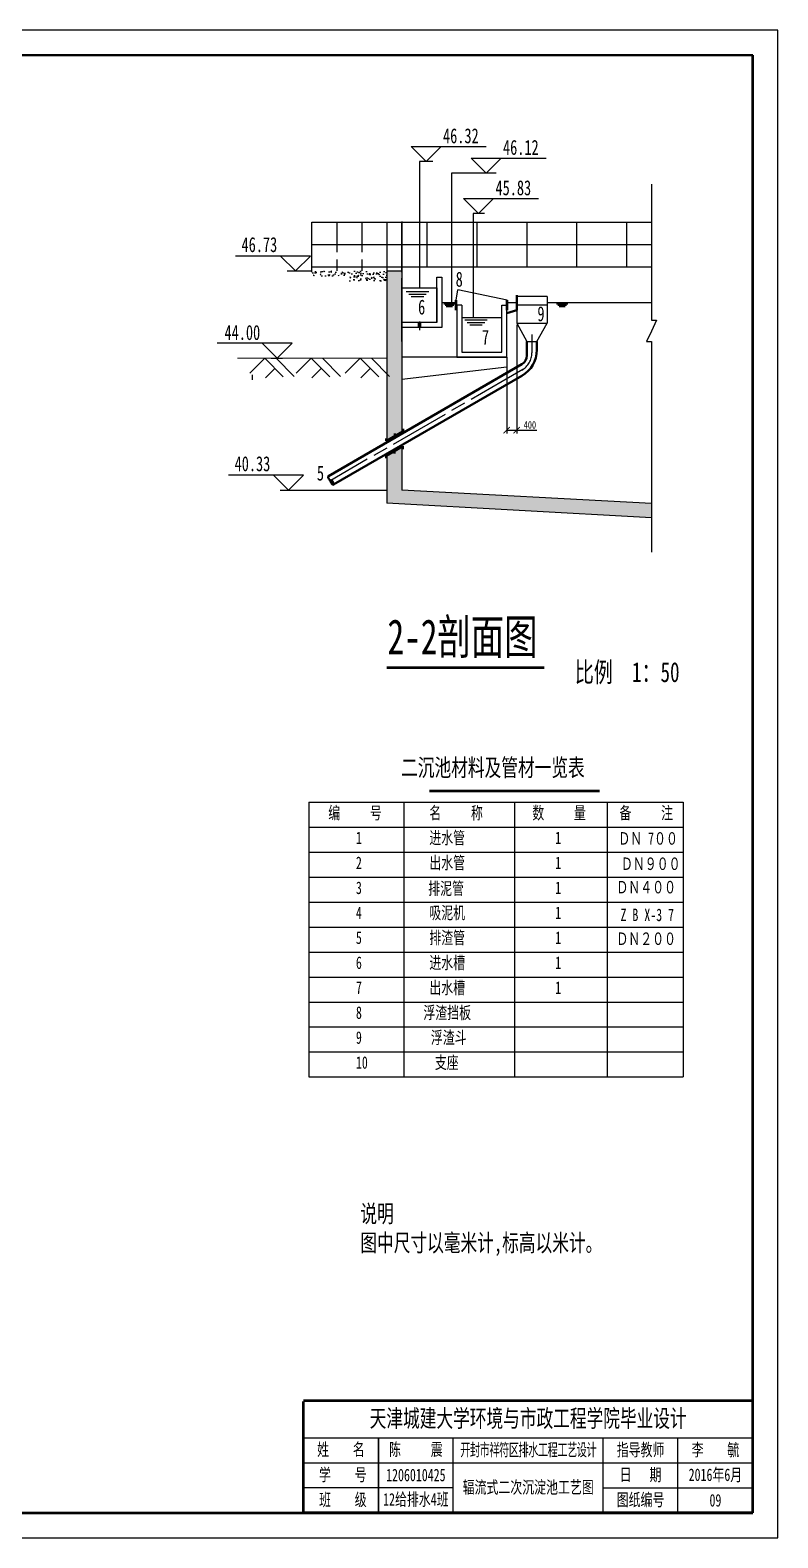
# Model space of a CAD drawing. Header units: millimetres. Extents: x -1157 to 5248, y -43968 to 1732.
# Drawn here: x 2356 to 2655, y 1128 to 1732 of the extents above; entities that cross this region are included whole.
import ezdxf

# ---------------------------------------------------------------- set-up
doc = ezdxf.new("R2010")
doc.units = ezdxf.units.MM
doc.linetypes.add('ACAD_ISO02W100', pattern=[15, 12, -3])
doc.linetypes.add('ACAD_ISO08W100', pattern=[36, 24, -3, 6, -3])
for name, color, linetype, lineweight in [('guan', 7, 'Continuous', 53), ('图层1', 7, 'Continuous', 53), ('浮渣挡板', 200, 'Continuous', 50), ('管道', 2, 'Continuous', 50), ('设备', 7, 'Continuous', 25)]:
    doc.layers.add(name, color=color, linetype=linetype, lineweight=lineweight)
for name, color, linetype in [('guani', 7, 'Continuous'), ('ZI', 7, 'Continuous'), ('中心线', 7, 'ACAD_ISO08W100'), ('字', 7, 'Continuous'), ('文字', 7, 'Continuous'), ('标注', 230, 'Continuous')]:
    doc.layers.add(name, color=color, linetype=linetype)
doc.styles.add('1', font='simfang.ttf', dxfattribs={"width": 0.7})
doc.styles.add('2', font='', dxfattribs={"width": 0.7, "height": 500})
doc.styles.add('3', font='simfang.ttf', dxfattribs={"width": 0.7, "height": 3})
doc.styles.add('5', font='simfang.ttf', dxfattribs={"width": 0.7, "height": 5})
doc.styles.add('6', font='simfang.ttf', dxfattribs={"width": 0.7, "height": 6})
doc.styles.add('7', font='simfang.ttf', dxfattribs={"width": 0.7, "height": 7})
doc.styles.get("Standard").update_dxf_attribs({"font": 'txt', "bigfont": 'gbcbig.shx'})
doc.styles.get('2').set_extended_font_data('FangSong_GB2312')
doc.dimstyles.new('nn ISO-25', dxfattribs={"dimtxt": 3, "dimasz": 2.5, "dimexe": 1.25, "dimexo": 0.625, "dimtad": 1, "dimdec": 0, "dimlfac": 100, "dimtxsty": '3', "dimblk": 'ARCHTICK', "dimcen": 2.5, "dimadec": 0, "dimazin": 0, "dimtfac": 1, "dimtdec": 0, "dimtmove": 0, "dimatfit": 3, "dimfxl": 1, "dimarcsym": 0})
pattern_1 = [(50, (1154.264, 730.2145), (3.6436934, -0.3187817), [0.381, -4.191]), (355, (1154.264, 730.2145), (-0.7048565, 3.821133), [0.3048, -3.3528]), (100.451, (1154.5678, 730.188), (2.93885, 3.502334), [0.3238, -3.5618]), (46.1842, (1154.264, 731.2305), (5.421581, -0.840847), [0.5715, -6.2865]), (96.6356, (1154.716, 731.1604), (4.748085, 4.948511), [0.4857, -5.3427]), (351.184, (1154.264, 731.2305), (4.748092, 4.948502), [0.4572, -5.0292]), (21, (1154.772, 730.9765), (3.0322976, -2.0453104), [0.381, -4.191]), (326, (1154.772, 730.9765), (1.2360406, 3.683759), [0.3048, -3.3528]), (71.4514, (1155.025, 730.806), (4.26833, 1.638457), [0.3238, -3.5618]), (37.5, (1154.2641, 730.2145), (0.0617721, 1.6911008), [0, -3.31216, 0, -3.4036, 0, -3.3655]), (7.5, (1154.2641, 730.2145), (1.3363933, 2.0036115), [0, -1.94056, 0, -3.23596, 0, -1.2827]), (327.5, (1153.1313, 730.2145), (2.7118119, -0.1145749), [0, -1.27, 0, -3.9624, 0, -5.2578]), (317.5, (1152.6233, 730.2145), (2.9625836, 0.5085298), [0, -1.651, 0, -2.63144, 0, -3.7338])]

# ---------------------------------------------------------------- blocks, each defined once
blk = doc.blocks.new('11')
for p, q in [((45917, 38225), (47417, 38225)), ((46217, 37925), (45917, 38225)), ((46217, 37925), (46517, 38225))]:
    blk.add_line(p, q)
blk = doc.blocks.new('_ArchTick')
at = {"color": 0, "linetype": 'ByBlock', "const_width": 0.15}
blk.add_lwpolyline([(-0.5, -0.5), (0.5, 0.5)], dxfattribs=at)
blk = doc.blocks.new('*D33')
at = {"layer": 'Defpoints', "color": 0, "ltscale": 0.1, "transparency": 16777216}
for p in [(2550.49, 1614.21), (2546.49, 1600.57), (2550.49, 1571.35)]:
    blk.add_point(p, dxfattribs=at)
at = {"layer": '标注', "color": 0, "lineweight": -2, "ltscale": 0.1, "transparency": 16777216}
for p, q in [((2550.49, 1613.58), (2550.49, 1570.1)), ((2546.49, 1599.94), (2546.49, 1570.1)), ((2546.49, 1571.35), (2550.49, 1571.35)), ((2550.49, 1571.35), (2558.58, 1571.35))]:
    blk.add_line(p, q, dxfattribs=at)
at = {"layer": '标注', "color": 0, "lineweight": -2, "ltscale": 0.1, "transparency": 16777216, "xscale": 2.5, "yscale": 2.5, "zscale": 2.5, "rotation": 180}
blk.add_blockref('_ArchTick', (2546.49, 1571.35), dxfattribs=at)
at = {"layer": '标注', "color": 0, "lineweight": -2, "ltscale": 0.1, "transparency": 16777216, "xscale": 2.5, "yscale": 2.5, "zscale": 2.5}
blk.add_blockref('_ArchTick', (2550.49, 1571.35), dxfattribs=at)
at = {"layer": '标注', "color": 0, "lineweight": -3, "ltscale": 0.1, "transparency": 16777216, "insert": (2555.79, 1573.49), "char_height": 3, "attachment_point": 5, "style": '3'}
blk.add_mtext('400', dxfattribs=at)

msp = doc.modelspace()

# ---------------------------------------------------------------- hatches: boundary and pattern name
at = {"lineweight": -3, "ltscale": 0.1}
h = msp.add_hatch(dxfattribs=at)
h.set_pattern_fill('AR-CONC', color=256, scale=0.02, style=0)
h.set_pattern_definition(pattern_1)
h.paths.add_polyline_path([(2498.48925, 1635.15427), (2468.48925, 1635.15427), (2468.48925, 1633.15427), (2483.48925, 1633.15427), (2483.48925, 1631.15427), (2498.48925, 1631.15427)])
h = msp.add_hatch(dxfattribs=at)
h.set_pattern_fill('AR-CONC', color=256, scale=0.02, style=0)
h.set_pattern_definition(pattern_1)
h.paths.add_polyline_path([(2498.48925, 1567.2621), (2504.48925, 1570.7262), (2504.48925, 1572.7262), (2504.48925, 1606.90783), (2504.48925, 1635.15427), (2498.48925, 1635.15427)])
h.paths.add_polyline_path([(2498.48925, 1548.97333), (2498.48925, 1542.07757), (2604.48925, 1536.23639), (2604.48925, 1541.97018), (2504.48925, 1547.36493), (2504.48925, 1564.74399), (2498.48925, 1561.27988), (2498.48925, 1559.27988)])

# ---------------------------------------------------------------- linework, layer by layer
at = {"lineweight": -3}
for p, q in [((2655.10078, 1731.63614), (1814.10078, 1731.63614)), ((2465.10078, 1167.63614), (2495.10078, 1167.63614)), ((2495.10078, 1167.63614), (2495.10078, 1137.71399)), ((2525.10078, 1137.71399), (2525.10078, 1167.62395)), ((2525.0276, 1137.82098), (2525.0276, 1152.82098)), ((2495.10078, 1137.71399), (2525.10078, 1137.71399))]:
    msp.add_line(p, q, dxfattribs=at)
for p, q in [((2655.10078, 1127.63614), (2655.10078, 1731.63614)), ((2468.48925, 1634.73427), (2468.48925, 1654.73427)), ((2498.48925, 1651.39279), (2498.48925, 1567.2621)), ((2504.48925, 1654.93695), (2504.48925, 1606.90783)), ((2504.48925, 1634.73427), (2504.48925, 1654.73427)), ((2514.48925, 1654.73427), (2514.48925, 1636.73427)), ((2534.48925, 1654.73427), (2534.48925, 1636.73427)), ((2554.48925, 1654.73427), (2554.48925, 1636.73427)), ((2574.48925, 1654.73427), (2574.48925, 1636.73427)), ((2594.48925, 1654.73427), (2594.48925, 1636.73427)), ((2468.48925, 1645.72569), (2604.48925, 1645.72569)), ((2498.48925, 1635.15427), (2504.48925, 1635.15427)), ((2504.48925, 1606.90783), (2504.48925, 1632.28783)), ((2504.48925, 1606.90783), (2504.48925, 1582.90783)), ((2504.48925, 1606.28783), (2504.48925, 1600.28783)), ((2504.48925, 1564.74399), (2504.48925, 1553.64657)), ((2498.48925, 1561.27988), (2498.48925, 1548.97333)), ((1814.10078, 1127.63614), (2655.10078, 1127.63614))]:
    msp.add_line(p, q)
at = {"lineweight": 50}
msp.add_line((2645.10078, 1721.63614), (1839.10078, 1721.63614), dxfattribs=at)
at = {"lineweight": -3, "ltscale": 0.1}
for p, q in [((2468.48925, 1654.73427), (2604.48925, 1654.73427)), ((2604.48925, 1636.73427), (2468.48925, 1636.73427)), ((2518.48925, 1614.4678), (2518.48925, 1632.62625)), ((2520.48925, 1632.62625), (2520.48925, 1612.4678)), ((2504.48925, 1628.4678), (2518.48925, 1628.4678)), ((2504.48925, 1628.4678), (2518.48925, 1628.4678)), ((2506.27386, 1626.91051), (2515.25271, 1626.91051)), ((2506.27386, 1626.91051), (2515.25271, 1626.91051)), ((2506.27386, 1626.91051), (2515.25271, 1626.91051)), ((2506.27386, 1626.91051), (2515.25271, 1626.91051)), ((2506.27386, 1626.91051), (2515.25271, 1626.91051)), ((2506.27386, 1626.91051), (2515.25271, 1626.91051)), ((2507.27386, 1625.91051), (2514.25271, 1625.91051)), ((2508.27386, 1624.91051), (2513.25271, 1624.91051)), ((2518.48925, 1628.4678), (2518.48925, 1622.48722)), ((2518.48925, 1628.4678), (2518.48925, 1622.4678)), ((2518.48925, 1628.4678), (2518.48925, 1622.48722)), ((2518.48925, 1628.4678), (2518.48925, 1622.4678)), ((2518.48925, 1628.4678), (2518.48925, 1614.4678)), ((2526.28925, 1623.48722), (2526.95625, 1627.56002)), ((2546.66861, 1623.48722), (2526.95625, 1627.56002)), ((2520.48925, 1622.4678), (2526.48925, 1622.4678)), ((2520.48925, 1622.4678), (2520.48925, 1616.4678)), ((2520.48925, 1622.4678), (2526.48925, 1622.4678)), ((2520.48925, 1622.4678), (2520.48925, 1616.4678)), ((2521.27492, 1621.93583), (2525.76434, 1621.93583)), ((2521.27492, 1621.93583), (2525.76434, 1621.93583)), ((2521.27492, 1621.93583), (2525.76434, 1621.93583)), ((2521.27492, 1621.93583), (2525.76434, 1621.93583)), ((2521.27492, 1621.93583), (2525.76434, 1621.93583)), ((2521.27492, 1621.93583), (2525.76434, 1621.93583)), ((2521.77492, 1621.43583), (2525.26434, 1621.43583)), ((2521.77492, 1621.43583), (2525.26434, 1621.43583)), ((2522.27492, 1620.93583), (2524.76434, 1620.93583)), ((2522.27492, 1620.93583), (2524.76434, 1620.93583)), ((2528.48925, 1621.48722), (2526.48925, 1621.48722)), ((2526.48925, 1621.48722), (2526.48925, 1600.56912)), ((2528.48925, 1621.48722), (2526.48925, 1621.48722)), ((2528.48925, 1621.48722), (2528.48925, 1608.22773)), ((2528.48925, 1621.48722), (2528.48925, 1602.56912)), ((2544.48925, 1606.22773), (2544.48925, 1621.48722)), ((2544.48925, 1602.56912), (2544.48925, 1621.48722)), ((2544.48925, 1621.48722), (2546.48925, 1621.48722)), ((2546.48925, 1600.56912), (2546.48925, 1621.48722)), ((2546.66861, 1622.4678), (2550.48925, 1622.4678)), ((2546.66861, 1622.4678), (2550.48925, 1622.4678)), ((2562.68925, 1622.4678), (2604.48925, 1622.4678)), ((2566.46655, 1621.93583), (2570.95598, 1621.93583)), ((2566.46655, 1621.93583), (2570.95598, 1621.93583)), ((2566.46655, 1621.93583), (2570.95598, 1621.93583)), ((2566.46655, 1621.93583), (2570.95598, 1621.93583)), ((2566.46655, 1621.93583), (2570.95598, 1621.93583)), ((2566.46655, 1621.93583), (2570.95598, 1621.93583)), ((2566.96655, 1621.43583), (2570.45598, 1621.43583)), ((2566.96655, 1621.43583), (2570.45598, 1621.43583)), ((2567.46655, 1620.93583), (2569.95598, 1620.93583)), ((2567.46655, 1620.93583), (2569.95598, 1620.93583)), ((2518.48925, 1614.4678), (2504.48925, 1614.4678)), ((2528.48925, 1616.56912), (2542.48925, 1616.56912)), ((2528.48925, 1616.56912), (2544.48925, 1616.56912)), ((2529.70271, 1615.56912), (2538.68156, 1615.56912)), ((2529.70271, 1615.56912), (2538.68156, 1615.56912)), ((2529.70271, 1615.56912), (2538.68156, 1615.56912)), ((2529.70271, 1615.56912), (2538.68156, 1615.56912)), ((2529.70271, 1615.56912), (2538.68156, 1615.56912)), ((2529.70271, 1615.56912), (2538.68156, 1615.56912)), ((2530.70271, 1614.56912), (2537.68156, 1614.56912)), ((2530.70271, 1614.56912), (2537.68156, 1614.56912)), ((2531.70271, 1613.56912), (2536.68156, 1613.56912)), ((2531.70271, 1613.56912), (2536.68156, 1613.56912)), ((2520.48925, 1612.4678), (2504.48925, 1612.4678)), ((2528.48925, 1602.56912), (2544.48925, 1602.56912)), ((2546.48925, 1600.56912), (2504.48925, 1600.56912)), ((2546.48925, 1596.56912), (2504.48925, 1591.65752)), ((2526.48925, 1600.56912), (2546.48925, 1600.56912)), ((2546.48925, 1600.56912), (2546.48925, 1596.56912)), ((2444.63161, 1591.55275), (2444.63161, 1593.55275)), ((2498.48925, 1554.85519), (2498.48925, 1542.07757)), ((2604.48925, 1536.23639), (2498.48925, 1542.07757)), ((2617.17552, 1422.29836), (2617.17552, 1322.29836)), ((2617.17552, 1412.29836), (2617.17552, 1312.29836))]:
    msp.add_line(p, q, dxfattribs=at)
at = {"lineweight": 30}
for p, q in [((2550.48925, 1624.89491), (2550.48925, 1614.20964)), ((2562.68925, 1624.89491), (2550.48925, 1624.89491)), ((2562.68925, 1624.89491), (2562.68925, 1614.20964)), ((2562.68925, 1621.46461), (2550.48925, 1621.46461)), ((2550.48925, 1614.20964), (2554.58925, 1606.90734)), ((2550.48925, 1614.20964), (2562.68925, 1614.20964)), ((2558.58925, 1606.90734), (2562.68925, 1614.20964)), ((2554.58925, 1606.90734), (2558.58925, 1606.90734))]:
    msp.add_line(p, q, dxfattribs=at)
at = {"ltscale": 0.1}
msp.add_line((2550.48925, 1622.4678), (2550.48925, 1624.4678), dxfattribs=at)
at = {"linetype": 'ACAD_ISO02W100', "lineweight": -3, "ltscale": 0.01}
for p, q in [((2510.98925, 1614.4678), (2510.98925, 1612.4678)), ((2511.98925, 1614.4678), (2511.98925, 1612.4678))]:
    msp.add_line(p, q, dxfattribs=at)
at = {"lineweight": 18}
for p, q in [((2438.63161, 1600.18306), (2498.48925, 1600.18306)), ((2449.54657, 1600.18306), (2443.57273, 1594.21938)), ((2449.54657, 1600.18306), (2456.99452, 1592.72241)), ((2453.57502, 1596.14775), (2449.80691, 1592.38605)), ((2454.08336, 1600.18306), (2461.32883, 1592.92524)), ((2468.13003, 1600.18306), (2462.15618, 1594.21938)), ((2468.13003, 1600.18306), (2475.57798, 1592.72241)), ((2472.15847, 1596.14775), (2468.39036, 1592.38605)), ((2472.66682, 1600.18306), (2479.91229, 1592.92524)), ((2487.79089, 1600.18306), (2481.81705, 1594.21938)), ((2487.79089, 1600.18306), (2495.23885, 1592.72241)), ((2491.81934, 1596.14775), (2488.05123, 1592.38605)), ((2492.32769, 1600.18306), (2499.57315, 1592.92524))]:
    msp.add_line(p, q, dxfattribs=at)
at = {"lineweight": 53}
msp.add_line((2464.92675, 1182.30804), (2464.92675, 1137.63614), dxfattribs=at)
at = {"layer": 'guan', "ltscale": 0.1}
for p, q in [((2526.28925, 1619.48722), (2526.28925, 1623.48722)), ((2546.66861, 1619.48722), (2546.66861, 1623.48722))]:
    msp.add_line(p, q, dxfattribs=at)
at = {"layer": 'guan', "lineweight": -3, "ltscale": 0.1}
for p, q in [((2526.28925, 1621.48722), (2526.28925, 1619.48722)), ((2467.17552, 1422.29836), (2467.17552, 1322.29836)), ((2505.34672, 1422.29836), (2505.34672, 1312.29836)), ((2549.61525, 1422.29836), (2549.61525, 1312.29836)), ((2586.77647, 1422.29836), (2586.77647, 1312.29836)), ((2467.17552, 1412.29836), (2467.17552, 1312.29836))]:
    msp.add_line(p, q, dxfattribs=at)
at = {"layer": 'guan'}
for p, q in [((2498.45492, 1476.25517), (2561.51078, 1476.25517)), ((2515.55284, 1426.88189), (2583.70367, 1426.88189))]:
    msp.add_line(p, q, dxfattribs=at)
at = {"layer": 'guani', "linetype": 'ACAD_ISO02W100'}
for p, q in [((2478.48925, 1654.73427), (2478.48925, 1635.15427)), ((2488.48925, 1654.73427), (2488.48925, 1635.15427)), ((2498.48925, 1654.73427), (2498.48925, 1634.73427))]:
    msp.add_line(p, q, dxfattribs=at)
at = {"layer": 'guani'}
for p, q in [((2504.48925, 1606.90783), (2504.48925, 1570.7262)), ((2504.48925, 1606.28783), (2504.48925, 1600.28783)), ((2498.48925, 1586.90783), (2498.48925, 1567.2621)), ((2504.48925, 1564.74399), (2504.48925, 1547.36493)), ((2498.48925, 1561.27988), (2498.48925, 1548.97333))]:
    msp.add_line(p, q, dxfattribs=at)
at = {"layer": 'ZI'}
for p, q in [((2604.48925, 1541.97018), (2504.48925, 1547.36493)), ((2467.17552, 1422.29836), (2617.17552, 1422.29836)), ((2467.17552, 1412.29836), (2617.17552, 1412.29836)), ((2467.17552, 1402.29836), (2617.17552, 1402.29836)), ((2467.17552, 1392.29836), (2617.17552, 1392.29836)), ((2467.17552, 1382.29836), (2617.17552, 1382.29836)), ((2467.17552, 1372.29836), (2617.17552, 1372.29836)), ((2467.17552, 1362.29836), (2617.17552, 1362.29836)), ((2467.17552, 1352.29836), (2617.17552, 1352.29836)), ((2467.17552, 1342.29836), (2617.17552, 1342.29836)), ((2467.17552, 1332.29836), (2617.17552, 1332.29836)), ((2467.17552, 1322.29836), (2617.17552, 1322.29836)), ((2467.17552, 1312.29836), (2617.17552, 1312.29836))]:
    msp.add_line(p, q, dxfattribs=at)
at = {"layer": '中心线', "lineweight": -3, "ltscale": 0.1}
msp.add_line((2518.48925, 1632.62625), (2520.48925, 1632.62625), dxfattribs=at)
at = {"layer": '中心线', "lineweight": -3, "ltscale": 0.02}
msp.add_line((2511.48925, 1614.96176), (2511.48925, 1611.50331), dxfattribs=at)
at = {"layer": '中心线'}
for p, q in [((2556.58925, 1609.73066), (2556.58925, 1602.40649)), ((2552.98449, 1595.70648), (2476.04819, 1551.28729))]:
    msp.add_line(p, q, dxfattribs=at)
msp.add_arc((2548.58925, 1602.40649), 8, 300, 0, dxfattribs=at)
at = {"layer": '图层1'}
for p, q in [((2645.10078, 1137.63614), (2645.10078, 1721.63614)), ((2465.10078, 1182.63614), (2645.10078, 1182.63614)), ((1839.10078, 1137.63614), (2645.10078, 1137.63614)), ((2645.10078, 1137.63614), (2465.10078, 1137.63614))]:
    msp.add_line(p, q, dxfattribs=at)
at = {"layer": '文字'}
for p, q in [((2465.10078, 1167.63614), (2645.10078, 1167.63614)), ((2495.09421, 1137.78474), (2495.09421, 1167.78474)), ((2585.10078, 1137.63614), (2585.10078, 1167.63614)), ((2615.10078, 1137.63614), (2615.10078, 1167.63614)), ((2465.10078, 1157.63614), (2645.10078, 1157.63614)), ((2465.09421, 1147.78474), (2525.09421, 1147.78474)), ((2585.10078, 1147.63614), (2645.10078, 1147.63614))]:
    msp.add_line(p, q, dxfattribs=at)
at = {"layer": '标注', "lineweight": -3, "ltscale": 0.1}
for p, q in [((2516.84157, 1678.98183), (2511.48925, 1678.98183)), ((2511.48925, 1678.98183), (2511.48925, 1628.4678)), ((2542.31103, 1674.34148), (2524.32351, 1674.34148)), ((2524.32351, 1674.34148), (2524.32351, 1622.4678)), ((2537.63056, 1658.1522), (2533.05063, 1658.1522)), ((2533.05063, 1658.1522), (2533.05063, 1616.56912)), ((2458.53723, 1635.15427), (2468.48925, 1635.15427)), ((2452.1082, 1600.18306), (2456.68812, 1600.18306)), ((2455.75536, 1547.36493), (2498.48925, 1547.36493))]:
    msp.add_line(p, q, dxfattribs=at)
at = {"layer": '浮渣挡板', "ltscale": 0.1}
for q in [(2550.48925, 1625.4678), (2546.48925, 1618.22061)]:
    msp.add_line((2550.48925, 1619.4678), q, dxfattribs=at)
at = {"layer": '管道'}
for p, q in [((2554.58925, 1606.90734), (2554.58925, 1601.25179)), ((2558.58925, 1606.90734), (2558.58925, 1603.56119)), ((2552.58925, 1597.78769), (2475.04819, 1553.01934)), ((2552.58925, 1593.16889), (2477.04819, 1549.55523)), ((2505.03891, 1571.04355), (2498.18911, 1567.08881)), ((2504.85596, 1564.94863), (2498.18581, 1561.10503))]:
    msp.add_line(p, q, dxfattribs=at)
at = {"layer": '管道', "lineweight": -3, "ltscale": 0.1}
msp.add_line((2444.63161, 1591.55275), (2444.63161, 1593.55275), dxfattribs=at)
at = {"layer": '管道', "ltscale": 0.1}
for p, q in [((2505.03891, 1571.04355), (2505.03891, 1571.88487)), ((2498.18911, 1567.08881), (2498.18911, 1568.0911)), ((2501.61401, 1569.06618), (2501.61674, 1569.99415)), ((2504.85596, 1564.94863), (2504.85596, 1563.79903)), ((2498.18581, 1561.10503), (2498.18581, 1560.19246)), ((2501.52088, 1563.02683), (2501.52088, 1562.01193))]:
    msp.add_line(p, q, dxfattribs=at)
at = {"layer": '管道'}
for centre, radius in [((2546.58925, 1603.56119), 12), ((2550.58925, 1601.25179), 4)]:
    msp.add_arc(centre, radius, 300, 0, dxfattribs=at)
msp.add_ellipse((2475.54819, 1552.15331), major_axis=(-0.5, 0.86603), ratio=0.39767259, start_param=0, end_param=3.141592654, dxfattribs=at)
msp.add_ellipse((2476.54819, 1550.42126), major_axis=(-0.5, 0.86603), ratio=0.39767259, dxfattribs=at)
at = {"layer": '设备'}
for p, q in [((2604.48925, 1669.92061), (2604.48925, 1615.45385)), ((2604.48925, 1615.45385), (2606.48925, 1615.45385)), ((2606.48925, 1615.45385), (2604.48925, 1611.09384)), ((2604.48925, 1611.09384), (2602.48925, 1606.90234)), ((2602.48925, 1606.90234), (2604.48925, 1606.90234)), ((2604.48925, 1606.90234), (2604.48925, 1522.4731)), ((2504.49337, 1572.03615), (2504.49337, 1572.03615))]:
    msp.add_line(p, q, dxfattribs=at)

# ---------------------------------------------------------------- block references
at = {"layer": '标注', "yscale": 0.01999999998952262, "zscale": 0.02}
for p, xscale in [((1589.87159, 920.47963), 0.01999999998952262), ((1613.90654, 915.83928), 0.01999999998952262), ((1610.89246, 899.65), 0.01999999998952262), ((3386.17016, 876.65207), -0.01999999998952262), ((3378.8463, 841.68086), -0.01999999998952262), ((3383.38828, 788.86272), -0.01999999998952262)]:
    msp.add_blockref('11', p, dxfattribs=dict(at, xscale=xscale))

# ---------------------------------------------------------------- texts
at = {"attachment_point": 1}
for s, insert, char_height, width, style in [('{\\fFangSong_GB2312|b0|i0|c134|p49;2-2剖面图}', (2498.72038, 1495.61592), 14, 91.4837191, '7'), ('\\pt1.75e+004;说明\\P图中尺寸以毫米计,标高以米计。', (2487.86869, 1261.01586), 7, 176.5098039, '3')]:
    msp.add_mtext(s, dxfattribs=dict(at, insert=insert, char_height=char_height, width=width, style=style))
at = {"ltscale": 0.1, "insert": (2573.76343, 1474.0268), "char_height": 8, "width": 60.7216181, "attachment_point": 4, "style": '2'}
msp.add_mtext('比例  1：50', dxfattribs=at)
at = {"layer": 'ZI', "insert": (2477.52066, 1439.74724), "char_height": 6, "width": 131.6089306, "attachment_point": 1, "style": '6'}
msp.add_mtext('       {\\fFangSong_GB2312|b0|i0|c134|p49;\\H1.167x;  二沉池材料及管材一览表}', dxfattribs=at)
at = {"layer": '字', "ltscale": 100}
for s, insert, char_height, width, attachment_point, style in [('    8', (2528.90207, 1634.86295), 6, 161.8060606, 3, '3'), ('    6', (2513.84939, 1623.71433), 6, 161.8060606, 3, '3'), ('    9', (2561.64949, 1621.01267), 6, 161.8060606, 3, '3'), ('    7', (2539.42555, 1611.60603), 6, 161.8060606, 3, '3'), ('    5', (2473.31611, 1557.21396), 6, 161.8060606, 3, '3'), ('编     号', (2475.01105, 1420.56182), 5, 80.9030303, 1, '5'), ('名     称', (2515.4908, 1420.56182), 5, 80.9030303, 1, '5'), ('数     量', (2556.73618, 1420.56182), 5, 80.9030303, 1, '1'), ('备     注     ', (2591.64884, 1420.56182), 5, 80.9030303, 1, '1'), ('    1', (2476.5636, 1410.56182), 5, 80.9030303, 1, '5'), ('进水管', (2515.4908, 1410.56182), 5, 80.9030303, 1, '5'), ('    1', (2556.38294, 1410.56182), 5, 80.9030303, 1, '5'), ('{\\fArial|b0|i0|c0|p32; \\fFangSong_GB2312|b0|i0|c134|p49;ＤＮ 7００}     ', (2589.8489, 1410.33156), 5, 34.0459264, 1, '5'), ('出水管', (2515.4908, 1400.56182), 5, 80.9030303, 1, '5'), ('    2', (2476.5636, 1400.56182), 5, 80.9030303, 1, '5'), ('    1', (2556.38294, 1400.56182), 5, 80.9030303, 1, '5'), ('{\\fFangSong_GB2312|b0|i0|c134|p49;ＤＮ９００}     ', (2592.24748, 1400.19036), 5, 35.860017, 1, '5'), ('    3', (2476.5636, 1390.56182), 5, 80.9030303, 1, '5'), ('排泥管', (2515.04149, 1390.29459), 5, 80.9030303, 1, '5'), ('    1', (2556.38294, 1390.56182), 5, 80.9030303, 1, '5'), (' {\\fFangSong_GB2312|b0|i0|c134|p49;ＤＮ４００}     ', (2588.05741, 1390.81453), 5, 35.8374196, 1, '5'), ('    4', (2476.5636, 1380.56182), 5, 80.9030303, 1, '5'), ('吸泥机', (2515.4908, 1380.56182), 5, 80.9030303, 1, '5'), ('    1', (2556.38294, 1380.56182), 5, 80.9030303, 1, '5'), ('\\pt5;{\\fFangSong_GB2312|b0|i0|c134|p49;Z B X-3 7}    ', (2592.08438, 1379.71666), 5, 31.235879, 1, '5'), ('排渣管', (2515.4908, 1370.56182), 5, 80.9030303, 1, '5'), ('    5', (2476.5636, 1370.56182), 5, 80.9030303, 1, '5'), ('    1', (2556.38294, 1370.56182), 5, 80.9030303, 1, '5'), (' {\\fFangSong_GB2312|b0|i0|c134|p49;ＤＮ２００}     ', (2588.05741, 1370.14944), 5, 38.3266821, 1, '5'), ('    6', (2476.5636, 1360.56182), 5, 80.9030303, 1, '5'), ('进水槽', (2515.4908, 1360.56182), 5, 80.9030303, 1, '5'), ('    1', (2556.38294, 1360.56182), 5, 80.9030303, 1, '5'), ('    7', (2476.5636, 1350.56182), 5, 80.9030303, 1, '5'), ('出水槽', (2515.4908, 1350.56182), 5, 80.9030303, 1, '5'), ('    1', (2556.38294, 1350.56182), 5, 80.9030303, 1, '5'), ('浮渣挡板', (2513.1064, 1340.56182), 5, 80.9030303, 1, '5'), ('    8', (2476.5636, 1340.56182), 5, 80.9030303, 1, '5'), ('    9', (2476.5636, 1330.56182), 5, 80.9030303, 1, '5'), ('浮渣斗', (2516.09453, 1330.56182), 5, 80.9030303, 1, '5'), ('    10', (2476.5636, 1320.56182), 5, 80.9030303, 1, '5'), ('  支座', (2512.95466, 1320.56182), 5, 80.9030303, 1, '5')]:
    msp.add_mtext(s, dxfattribs=dict(at, insert=insert, char_height=char_height, width=width, attachment_point=attachment_point, style=style))
at = {"layer": '文字', "attachment_point": 5}
for s, insert, char_height, width in [('{\\fFangSong_GB2312|b0|i0|c134|p49;\\W0.7;天津城建大学环境与市政工程学院毕业设计}', (2555.10078, 1175.13614), 7, 180), ('{\\fFangSong_GB2312|b0|i0|c134|p49;\\W0.7;姓    名}', (2480.09421, 1162.78474), 5, 30), ('{\\fFangSong_GB2312|b0|i0|c134|p49;\\W0.7;陈     震}', (2510.09421, 1162.78474), 5, 30), ('{\\fFangSong_GB2312|b0|i0|c134|p49;\\W0.6;\\T0.95;开封市祥符区排水工程工艺设计}', (2555.10078, 1162.63614), 5, 60), ('{\\fFangSong_GB2312|b0|i0|c134|p49;\\W0.7;指导教师}', (2600.10078, 1162.63614), 5, 30), ('{\\fFangSong_GB2312|b0|i0|c134|p49;\\W0.7;李    毓}', (2630.10078, 1162.63614), 5, 30), ('{\\fFangSong_GB2312|b0|i0|c134|p49;\\W0.7;学    号}', (2480.85218, 1152.66694), 5, 30), ('{\\fFangSong_GB2312|b0|i0|c134|p49;\\W0.7;1206010425}', (2510.09421, 1152.78474), 5, 30), ('{\\fFangSong_GB2312|b0|i0|c134|p49;\\W0.7;日   期}', (2600.10078, 1152.63614), 5, 30), ('{\\fFangSong_GB2312|b0|i0|c134|p49;\\W0.7;2016年6月}', (2630.10078, 1152.63614), 5, 30), ('{\\fFangSong_GB2312|b0|i0|c134|p49;\\W0.7;辐流式二次沉淀池工艺图}', (2555.10078, 1147.63614), 5, 60), ('{\\fFangSong_GB2312|b0|i0|c134|p49;\\W0.7;班    级}', (2480.85218, 1142.663), 5, 30), ('{\\fFangSong_GB2312|b0|i0|c134|p49;\\W0.7;12给排水4班}', (2510.09421, 1142.78474), 5, 30), ('{\\fFangSong_GB2312|b0|i0|c134|p49;\\W0.7;图纸编号}', (2600.10078, 1142.63614), 5, 30), ('{\\fFangSong_GB2312|b0|i0|c134|p49;\\W0.7;09}', (2630.10078, 1142.63614), 5, 30)]:
    msp.add_mtext(s, dxfattribs=dict(at, insert=insert, char_height=char_height, width=width))
at = {"layer": '标注', "char_height": 6, "width": 171.1111111, "style": '3'}
for s, insert, attachment_point in [('46.32', (2520.97714, 1692.32617), 1), ('46.12', (2545.01209, 1687.68582), 1), ('45.83', (2541.99801, 1671.49654), 1), ('46.73', (2440.2744, 1648.73907), 1), ('44.00', (2447.74074, 1613.5274), 3), ('40.33', (2437.49253, 1560.94972), 1)]:
    msp.add_mtext(s, dxfattribs=dict(at, insert=insert, attachment_point=attachment_point))

# ---------------------------------------------------------------- dimensions: what is measured, and where the dimension line sits
at = {"layer": '标注', "lineweight": -3, "ltscale": 0.1}
dim = msp.add_linear_dim(base=(2550.48925, 1571.347), p1=(2546.48925, 1600.56912), p2=(2550.48925, 1614.20964), dimstyle='nn ISO-25', dxfattribs=at)
dim.commit()
dim.dimension.update_dxf_attribs({"geometry": '*D33', "text_midpoint": (2555.78625, 1573.48915)})

doc.saveas('drawing.dxf')
